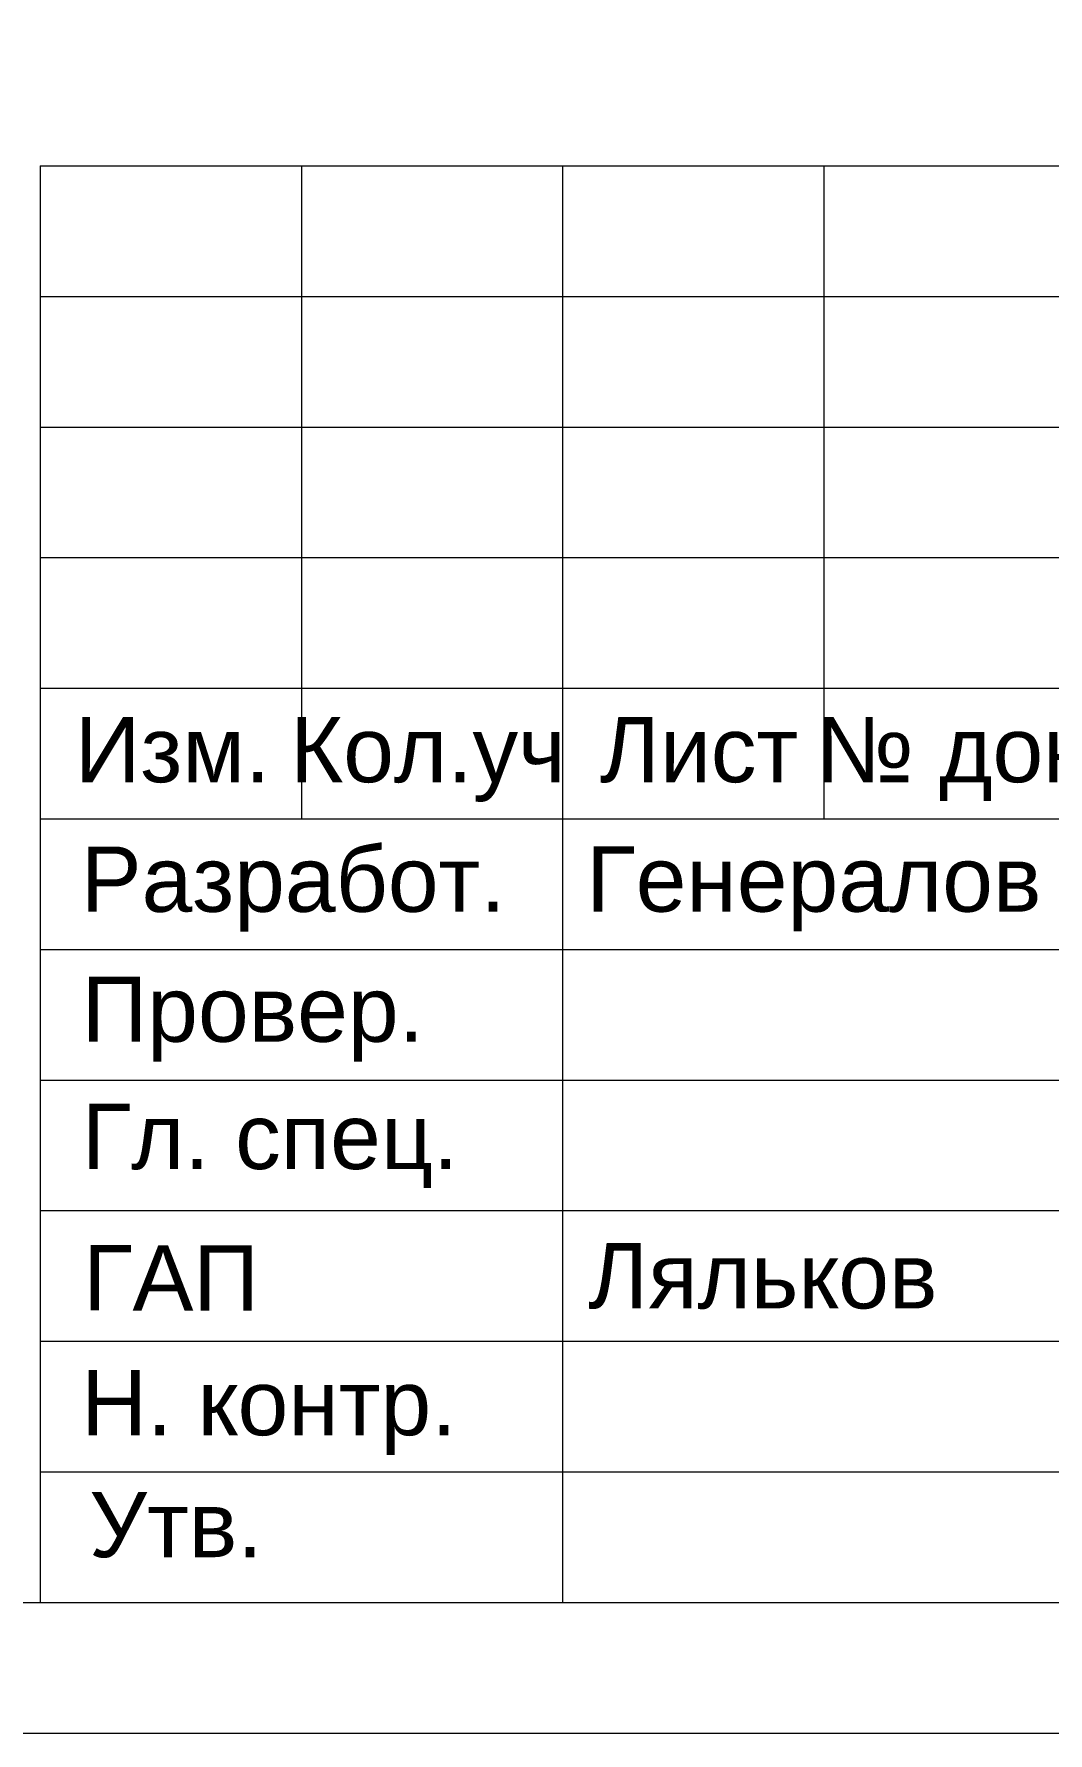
# Model space of a CAD drawing. Header units: metres. Extents: x -163 to 308, y -116 to 9.
# Drawn here: x 94.69 to 98.58, y -36.06 to -29.56 of the extents above; entities that cross this region are included whole.
import ezdxf
from ezdxf.enums import TextEntityAlignment as Align

# ---------------------------------------------------------------- set-up
doc = ezdxf.new("R2010")
doc.units = ezdxf.units.M
doc.header["$MEASUREMENT"] = 0
doc.styles.add('Style-Arial', font='arial.ttf')

# ---------------------------------------------------------------- blocks, each defined once
blk = doc.blocks.new('*U293')
at = {"color": 7, "linetype": 'Continuous', "lineweight": 13}
for p, q in [((10.0128, -14.5), (28.5128, -14.5)), ((10.0128, -14.5), (10.0128, -20)), ((11.0128, -14.5), (11.0128, -17)), ((12.0128, -14.5), (12.0128, -20)), ((13.0128, -14.5), (13.0128, -17)), ((10.0128, -16.5), (16.5128, -16.5)), ((10.0128, -17), (16.5128, -17)), ((0.0128, -20), (28.5128, -20))]:
    blk.add_line(p, q, dxfattribs=at)
at = {"color": 7, "linetype": 'Continuous', "lineweight": 0}
for p, q in [((10.0128, -15), (16.5128, -15)), ((10.0128, -15.5), (16.5128, -15.5)), ((10.0128, -16), (16.5128, -16)), ((10.0128, -17.5), (16.5128, -17.5)), ((10.0128, -18), (16.5128, -18)), ((10.0128, -18.5), (16.5128, -18.5)), ((10.0128, -19), (16.5128, -19)), ((10.0128, -19.5), (16.5128, -19.5))]:
    blk.add_line(p, q, dxfattribs=at)
at = {"color": 7, "linetype": 'Continuous', "lineweight": 0, "flags": 128}
blk.add_lwpolyline([(29.0128, 20.5), (-28.9872, 20.5), (-28.9872, -20.5), (29.0128, -20.5), (29.0128, 20.5)], close=True, dxfattribs=at)
at = {"color": 7, "linetype": 'Continuous', "lineweight": 0, "style": 'Style-Arial'}
for s, p in [('Изм.', (10.5198, -16.735)), ('Кол.уч', (11.4972, -16.735)), ('Лист', (12.5356, -16.735)), ('№ док', (13.4945, -16.735)), ('Разработ.', (10.9817, -17.231)), ('Провер.', (10.8271, -17.7287)), ('Гл. спец.', (10.8934, -18.2159)), ('ГАП', (10.514, -18.7574)), ('Н. контр.', (10.8883, -19.235)), ('Утв.', (10.5323, -19.7018))]:
    blk.add_text(s, height=0.25, dxfattribs=at).set_placement(p, align=Align.MIDDLE_CENTER)

msp = doc.modelspace()

# ---------------------------------------------------------------- block references
at = {"color": 7, "linetype": 'Continuous', "lineweight": 13}
msp.add_blockref('*U293', (84.70464069, -15.55985294), dxfattribs=at)

# ---------------------------------------------------------------- texts
at = {"color": 7, "linetype": 'Continuous', "lineweight": 0, "style": 'Style-Arial'}
msp.add_text('Генералов', height=0.25, dxfattribs=at).set_placement((97.67942839, -32.66538839), align=Align.TOP_CENTER)
at = {"color": 7, "lineweight": 13, "style": 'Style-Arial'}
msp.add_text('Ляльков', height=0.25, dxfattribs=at).set_placement((96.81617541, -34.18429625), align=Align.TOP_LEFT)

doc.saveas('drawing.dxf')
